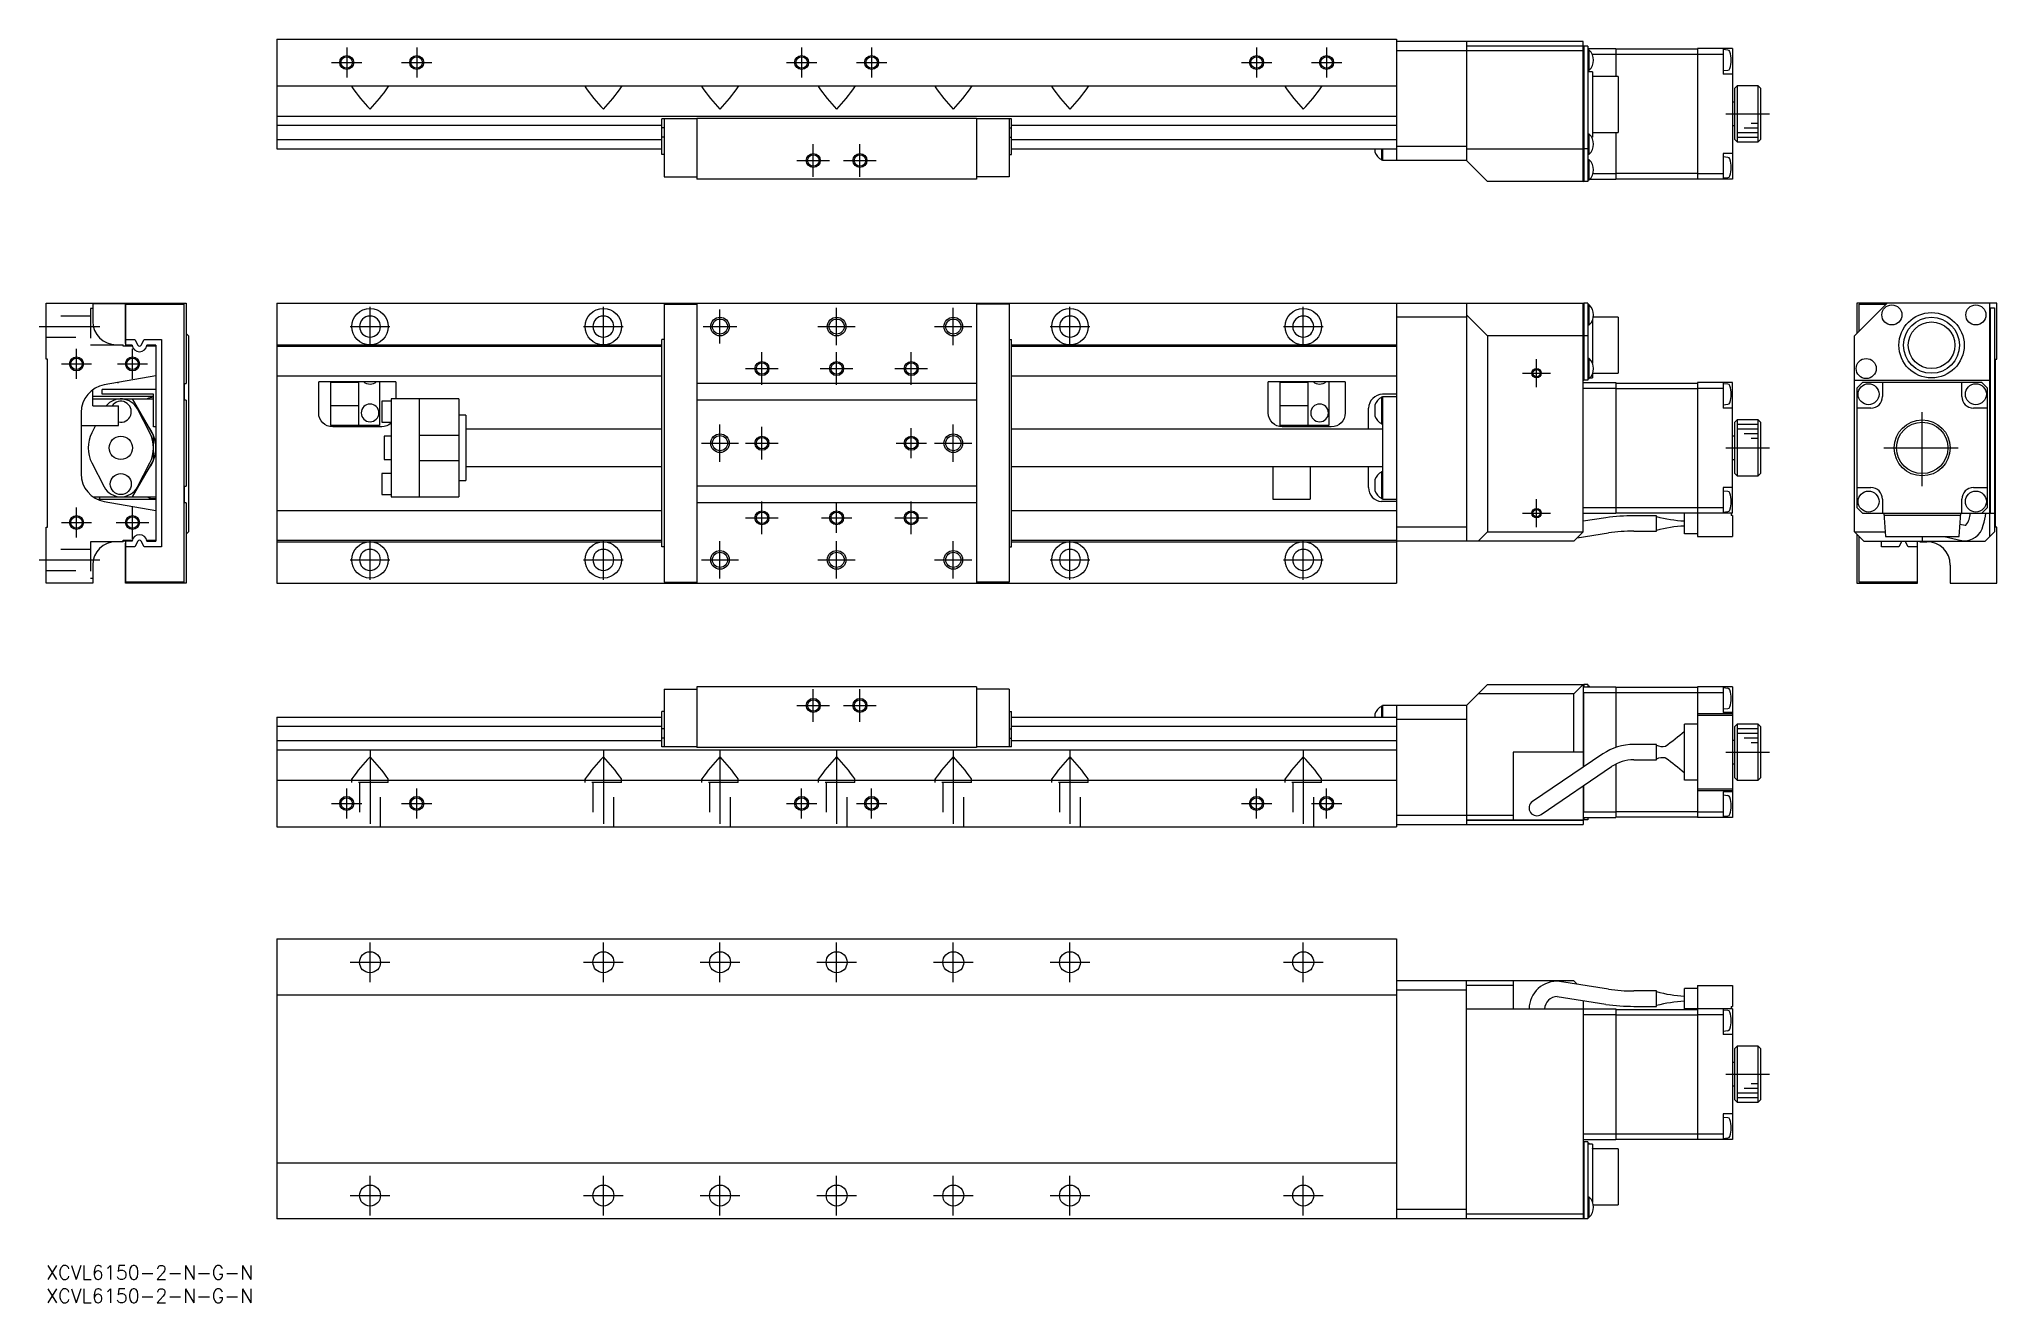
# Model space of a CAD drawing. Extents: x -2 to 418, y -8 to 263.
import ezdxf

# ---------------------------------------------------------------- set-up
doc = ezdxf.new("R2010")
doc.units = 0
doc.header["$LTSCALE"] = 0.5
doc.linetypes.add('CENTER', pattern=[50.8, 31.75, -6.35, 6.35, -6.35])
doc.linetypes.add('DASHED', pattern=[19.05, 12.7, -6.35])
for name, color, linetype in [('MSM_CENTER', 1, 'CENTER'), ('MSM_CONTINUOUS', 7, 'CONTINUOUS'), ('MSM_DASHED', 4, 'DASHED'), ('MSM_NARROW', 5, 'CONTINUOUS'), ('MSM_PART_NUMBER', 7, 'CONTINUOUS')]:
    doc.layers.add(name, color=color, linetype=linetype)
doc.styles.get("Standard").update_dxf_attribs({"font": 'txt.shx', "height": 3, "bigfont": 'bigfont.shx'})

# ---------------------------------------------------------------- blocks, each defined once
blk = doc.blocks.new('*U2')
at = {"layer": 'MSM_PART_NUMBER'}
blk.add_text('XCVL6150-2-N-G-N', height=3, dxfattribs=at).set_placement((0, -3))
blk = doc.blocks.new('*U3')
at = {"layer": 'MSM_PART_NUMBER'}
blk.add_text('XCVL6150-2-N-G-N', height=3, dxfattribs=at).set_placement((0, -8))

msp = doc.modelspace()

# ---------------------------------------------------------------- linework, layer by layer
at = {"layer": 'MSM_CENTER'}
for p, q in [((64.41, 261.07), (64.41, 254.61)), ((79.41, 261.07), (79.41, 254.61)), ((161.91, 261.07), (161.91, 254.61)), ((176.91, 261.07), (176.91, 254.61)), ((259.41, 261.07), (259.41, 254.61)), ((274.41, 261.07), (274.41, 254.61)), ((61.18, 257.84), (67.64, 257.84)), ((76.18, 257.84), (82.64, 257.84)), ((158.68, 257.84), (165.14, 257.84)), ((173.68, 257.84), (180.14, 257.84)), ((256.18, 257.84), (262.64, 257.84)), ((271.18, 257.84), (277.64, 257.84)), ((359.96, 246.84), (369.36, 246.84)), ((164.41, 233.34), (164.41, 240.34)), ((174.41, 233.34), (174.41, 240.34)), ((160.91, 236.84), (167.91, 236.84)), ((170.91, 236.84), (177.91, 236.84)), ((69.41, 196.99), (69.41, 205.49)), ((119.41, 196.99), (119.41, 205.49)), ((144.41, 197.62), (144.41, 204.87)), ((169.41, 197.24), (169.41, 205.24)), ((194.41, 197.24), (194.41, 205.24)), ((219.41, 196.99), (219.41, 205.49)), ((269.41, 196.99), (269.41, 205.49)), ((-1.5, 201.24), (11.5, 201.24)), ((65.16, 201.24), (73.66, 201.24)), ((115.16, 201.24), (123.66, 201.24)), ((140.79, 201.24), (148.04, 201.24)), ((165.41, 201.24), (173.41, 201.24)), ((190.41, 201.24), (198.41, 201.24)), ((215.16, 201.24), (223.66, 201.24)), ((265.16, 201.24), (273.66, 201.24)), ((3.27, 193.24), (9.73, 193.24)), ((6.5, 190.02), (6.5, 196.47)), ((15.27, 193.24), (21.73, 193.24)), ((18.5, 190.02), (18.5, 196.47)), ((153.41, 188.74), (153.41, 195.74)), ((169.41, 188.74), (169.41, 195.74)), ((185.41, 188.74), (185.41, 195.74)), ((319.41, 188.24), (319.41, 194.24)), ((149.91, 192.24), (156.91, 192.24)), ((165.91, 192.24), (172.91, 192.24)), ((181.91, 192.24), (188.91, 192.24)), ((316.41, 191.24), (322.41, 191.24)), ((402.05, 167.04), (402.05, 183.44)), ((140.41, 176.24), (148.41, 176.24)), ((144.41, 172.24), (144.41, 180.24)), ((149.91, 176.24), (156.91, 176.24)), ((153.41, 172.74), (153.41, 179.74)), ((182.18, 176.24), (188.64, 176.24)), ((185.41, 173.02), (185.41, 179.47)), ((190.41, 176.24), (198.41, 176.24)), ((194.41, 172.24), (194.41, 180.24)), ((359.96, 175.24), (369.36, 175.24)), ((393.85, 175.24), (410.25, 175.24)), ((153.41, 156.74), (153.41, 163.74)), ((185.41, 156.74), (185.41, 163.74)), ((319.41, 158.24), (319.41, 164.24)), ((6.5, 156.02), (6.5, 162.47)), ((18.5, 155.74), (18.5, 162.74)), ((149.91, 160.24), (156.91, 160.24)), ((166.18, 160.24), (172.64, 160.24)), ((169.41, 157.02), (169.41, 163.47)), ((181.91, 160.24), (188.91, 160.24)), ((316.41, 161.24), (322.41, 161.24)), ((3.27, 159.24), (9.73, 159.24)), ((15, 159.24), (22, 159.24)), ((69.41, 146.99), (69.41, 155.49)), ((119.41, 146.99), (119.41, 155.49)), ((144.41, 147.24), (144.41, 155.24)), ((169.41, 147.24), (169.41, 155.24)), ((194.41, 147.24), (194.41, 155.24)), ((219.41, 146.99), (219.41, 155.49)), ((269.41, 146.99), (269.41, 155.49)), ((-1.5, 151.24), (11.5, 151.24)), ((65.16, 151.24), (73.66, 151.24)), ((115.16, 151.24), (123.66, 151.24)), ((140.41, 151.24), (148.41, 151.24)), ((165.41, 151.24), (173.41, 151.24)), ((190.41, 151.24), (198.41, 151.24)), ((215.16, 151.24), (223.66, 151.24)), ((265.16, 151.24), (273.66, 151.24)), ((164.41, 116.54), (164.41, 123.54)), ((174.41, 116.54), (174.41, 123.54)), ((160.91, 120.04), (167.91, 120.04)), ((170.91, 120.04), (177.91, 120.04)), ((69.41, 110.54), (69.41, 92.04)), ((119.41, 110.54), (119.41, 92.04)), ((144.41, 110.54), (144.41, 92.04)), ((169.41, 110.54), (169.41, 92.04)), ((194.41, 110.54), (194.41, 92.04)), ((219.41, 110.54), (219.41, 92.04)), ((269.41, 110.54), (269.41, 92.04)), ((359.96, 110.04), (369.36, 110.04)), ((64.41, 95.81), (64.41, 102.27)), ((79.41, 95.81), (79.41, 102.27)), ((161.91, 95.81), (161.91, 102.27)), ((176.91, 95.81), (176.91, 102.27)), ((259.41, 95.81), (259.41, 102.27)), ((274.41, 95.81), (274.41, 102.27)), ((61.18, 99.04), (67.64, 99.04)), ((76.18, 99.04), (82.64, 99.04)), ((158.68, 99.04), (165.14, 99.04)), ((173.68, 99.04), (180.14, 99.04)), ((256.18, 99.04), (262.64, 99.04)), ((271.18, 99.04), (277.64, 99.04)), ((69.41, 60.75), (69.41, 69.25)), ((119.41, 60.75), (119.41, 69.25)), ((144.41, 60.75), (144.41, 69.25)), ((169.41, 60.75), (169.41, 69.25)), ((194.41, 60.75), (194.41, 69.25)), ((219.41, 60.75), (219.41, 69.25)), ((269.41, 60.75), (269.41, 69.25)), ((65.16, 65), (73.66, 65)), ((115.16, 65), (123.66, 65)), ((140.16, 65), (148.66, 65)), ((165.16, 65), (173.66, 65)), ((190.16, 65), (198.66, 65)), ((215.16, 65), (223.66, 65)), ((265.16, 65), (273.66, 65)), ((359.96, 41), (369.36, 41)), ((69.41, 10.75), (69.41, 19.25)), ((119.41, 10.75), (119.41, 19.25)), ((144.41, 10.75), (144.41, 19.25)), ((169.41, 10.75), (169.41, 19.25)), ((194.41, 10.75), (194.41, 19.25)), ((219.41, 10.75), (219.41, 19.25)), ((269.41, 10.75), (269.41, 19.25)), ((65.16, 15), (73.66, 15)), ((115.16, 15), (123.66, 15)), ((140.16, 15), (148.66, 15)), ((165.16, 15), (173.66, 15)), ((190.16, 15), (198.66, 15)), ((215.16, 15), (223.66, 15)), ((265.16, 15), (273.66, 15))]:
    msp.add_line(p, q, dxfattribs=at)
at = {"layer": 'MSM_CONTINUOUS'}
for p, q in [((49.41, 262.84), (289.41, 262.84)), ((49.41, 262.84), (49.41, 239.34)), ((289.41, 262.84), (289.41, 236.84)), ((329.41, 262.34), (289.41, 262.34)), ((329.41, 260.34), (289.41, 260.34)), ((304.41, 262.34), (304.41, 236.84)), ((329.41, 261.34), (304.41, 261.34)), ((329.41, 261.44), (329.31, 261.34)), ((329.41, 261.44), (329.41, 262.34)), ((329.51, 261.34), (329.41, 261.24)), ((329.41, 232.34), (329.41, 261.34)), ((330.41, 261.34), (329.51, 261.34)), ((329.51, 261.34), (329.51, 232.34)), ((330.41, 261.34), (330.41, 232.34)), ((330.41, 260.84), (336.41, 260.84)), ((330.71, 260.49), (330.41, 260.49)), ((330.71, 256.19), (330.71, 260.49)), ((336.41, 260.84), (336.41, 254.84)), ((336.41, 260.74), (353.91, 260.74)), ((361.41, 260.84), (353.91, 260.84)), ((353.91, 260.84), (353.91, 232.84)), ((359.41, 260.84), (359.41, 255.34)), ((360.4, 260.51), (359.41, 260.59)), ((361.41, 260.84), (361.41, 232.84)), ((330.41, 256.19), (330.71, 256.19)), ((331.32, 259.64), (336.41, 259.64)), ((336.41, 259.6), (353.91, 259.6)), ((353.91, 259.64), (359.41, 259.64)), ((359.41, 256.09), (360.4, 256.18)), ((49.41, 252.84), (289.41, 252.84)), ((65.67, 252.84), (65.51, 252.71)), ((65.51, 252.71), (65.54, 252.6)), ((73.16, 252.84), (73.31, 252.71)), ((73.31, 252.71), (73.29, 252.6)), ((115.67, 252.84), (115.51, 252.71)), ((115.51, 252.71), (115.54, 252.6)), ((123.16, 252.84), (123.31, 252.71)), ((123.31, 252.71), (123.29, 252.6)), ((140.67, 252.84), (140.51, 252.71)), ((140.51, 252.71), (140.54, 252.6)), ((148.16, 252.84), (148.31, 252.71)), ((148.31, 252.71), (148.29, 252.6)), ((165.67, 252.84), (165.51, 252.71)), ((165.51, 252.71), (165.54, 252.6)), ((173.16, 252.84), (173.31, 252.71)), ((173.31, 252.71), (173.29, 252.6)), ((190.67, 252.84), (190.51, 252.71)), ((190.51, 252.71), (190.54, 252.6)), ((198.16, 252.84), (198.31, 252.71)), ((198.31, 252.71), (198.29, 252.6)), ((215.67, 252.84), (215.51, 252.71)), ((215.51, 252.71), (215.54, 252.6)), ((223.16, 252.84), (223.31, 252.71)), ((223.31, 252.71), (223.29, 252.6)), ((265.67, 252.84), (265.51, 252.71)), ((265.51, 252.71), (265.54, 252.6)), ((273.16, 252.84), (273.31, 252.71)), ((273.31, 252.71), (273.29, 252.6)), ((331.41, 255.84), (330.41, 255.84)), ((331.41, 255.84), (331.41, 241.84)), ((336.91, 254.84), (331.41, 254.84)), ((336.91, 254.84), (336.91, 242.84)), ((361.41, 255.34), (359.41, 255.34)), ((362.41, 252.84), (361.91, 252.34)), ((361.91, 241.34), (361.91, 252.34)), ((366.91, 252.84), (362.41, 252.84)), ((362.41, 252.84), (362.41, 240.84)), ((367.41, 252.34), (366.91, 252.84)), ((366.91, 240.84), (366.91, 252.84)), ((367.41, 252.34), (367.41, 241.34)), ((361.91, 249.34), (361.41, 249.34)), ((49.41, 246.34), (289.41, 246.34)), ((49.41, 244.38), (131.91, 244.38)), ((139.41, 245.74), (131.91, 245.74)), ((131.91, 238.14), (131.91, 245.74)), ((132.41, 243.87), (131.91, 243.87)), ((132.41, 245.74), (132.41, 233.34)), ((199.41, 245.84), (139.41, 245.84)), ((139.41, 245.84), (139.41, 232.84)), ((199.41, 245.84), (199.41, 232.84)), ((206.91, 245.74), (199.41, 245.74)), ((206.41, 245.74), (206.41, 233.34)), ((206.41, 243.87), (206.91, 243.87)), ((206.91, 238.14), (206.91, 245.74)), ((206.91, 244.38), (289.41, 244.38)), ((361.41, 244.34), (361.91, 244.34)), ((49.41, 241.31), (131.91, 241.31)), ((49.41, 239.34), (131.91, 239.34)), ((132.41, 241.82), (131.91, 241.82)), ((206.41, 241.82), (206.91, 241.82)), ((206.91, 241.31), (289.41, 241.31)), ((206.91, 239.34), (289.41, 239.34)), ((284.76, 239.34), (284.76, 238.63)), ((286.21, 239.34), (286.21, 236.98)), ((286.41, 239.34), (286.41, 236.84)), ((304.41, 239.84), (289.41, 239.84)), ((304.41, 239.34), (329.41, 239.34)), ((329.41, 239.39), (329.51, 239.34)), ((330.41, 239.34), (329.51, 239.34)), ((330.71, 242.49), (330.41, 242.49)), ((330.71, 238.19), (330.71, 242.49)), ((331.21, 241.84), (331.41, 241.84)), ((331.41, 242.84), (336.91, 242.84)), ((336.41, 242.84), (336.41, 232.84)), ((361.91, 241.34), (362.41, 240.84)), ((362.41, 240.84), (366.91, 240.84)), ((366.91, 240.84), (367.41, 241.34)), ((132.41, 238.14), (131.91, 238.14)), ((206.41, 238.14), (206.91, 238.14)), ((286.21, 236.98), (286.41, 236.98)), ((304.41, 236.84), (286.41, 236.84)), ((304.41, 236.84), (308.91, 232.34)), ((330.41, 238.19), (330.71, 238.19)), ((330.71, 236.99), (330.41, 236.99)), ((330.71, 232.69), (330.71, 236.99)), ((361.41, 238.34), (359.41, 238.34)), ((359.41, 238.34), (359.41, 232.84)), ((360.4, 237.51), (359.41, 237.59)), ((132.41, 233.34), (139.41, 233.34)), ((199.41, 232.84), (139.41, 232.84)), ((206.41, 233.34), (199.41, 233.34)), ((329.41, 232.34), (308.91, 232.34)), ((329.41, 232.44), (329.51, 232.34)), ((330.41, 232.34), (329.51, 232.34)), ((330.41, 232.69), (330.71, 232.69)), ((330.85, 232.84), (336.41, 232.84)), ((331.51, 234.04), (336.41, 234.04)), ((336.41, 234.09), (353.91, 234.09)), ((336.41, 232.94), (353.91, 232.94)), ((353.91, 234.04), (359.41, 234.04)), ((361.41, 232.84), (353.91, 232.84)), ((359.41, 233.09), (360.4, 233.18)), ((0, 194.24), (0, 206.24)), ((0, 206.24), (30, 206.24)), ((10, 206.24), (10, 202.34)), ((17, 206.14), (10, 206.14)), ((17, 197.64), (17, 206.24)), ((17.1, 206.04), (29.5, 206.04)), ((17.1, 197.24), (17.1, 206.04)), ((29.5, 206.04), (29.5, 146.44)), ((30, 206.24), (30, 189.04)), ((49.41, 206.24), (329.41, 206.24)), ((49.41, 206.24), (49.41, 146.24)), ((132.41, 206.04), (139.41, 206.04)), ((132.41, 206.04), (132.41, 146.44)), ((139.41, 206.24), (139.41, 146.24)), ((199.41, 206.24), (199.41, 146.24)), ((206.41, 206.04), (199.41, 206.04)), ((206.41, 206.04), (206.41, 146.44)), ((289.41, 206.24), (289.41, 146.24)), ((304.41, 206.24), (304.41, 155.24)), ((329.41, 206.14), (329.51, 206.24)), ((329.41, 157.24), (329.41, 206.24)), ((330.41, 206.24), (329.51, 206.24)), ((329.51, 206.24), (329.51, 189.74)), ((330.41, 206.24), (330.41, 189.74)), ((330.71, 205.89), (330.41, 205.89)), ((330.71, 201.59), (330.71, 205.89)), ((394.55, 206.24), (387.55, 199.24)), ((388.05, 206.24), (388.05, 199.74)), ((418.05, 206.24), (388.05, 206.24)), ((388.55, 206.04), (394.35, 206.04)), ((388.55, 200.24), (388.55, 206.04)), ((416.55, 156.24), (416.55, 206.24)), ((418.05, 194.24), (418.05, 206.24)), ((304.41, 203.24), (289.41, 203.24)), ((304.41, 203.74), (308.91, 199.24)), ((330.41, 201.59), (330.71, 201.59)), ((331.41, 202.67), (331.41, 193.32)), ((336.91, 203.24), (331.57, 203.24)), ((336.91, 203.24), (336.91, 191.24)), ((416.55, 205.24), (417.55, 205.24)), ((416.65, 205.24), (416.65, 161.24)), ((417.55, 205.24), (417.55, 157.24)), ((15, 197.34), (16.5, 197.34)), ((16.5, 197.04), (16.5, 197.34)), ((17.1, 197.64), (17, 197.64)), ((17.1, 198.44), (18.98, 198.44)), ((18.43, 197.24), (17.1, 197.24)), ((18.98, 198.44), (19.66, 197.25)), ((20.34, 197.25), (21.02, 198.44)), ((21.02, 198.44), (24.7, 198.44)), ((23.5, 197.24), (21.57, 197.24)), ((23.5, 197.24), (23.5, 155.24)), ((24.7, 198.44), (24.7, 154.04)), ((30, 199.74), (30.5, 199.24)), ((30.5, 199.24), (30.5, 157.24)), ((49.41, 197.34), (131.91, 197.34)), ((132.41, 198.44), (131.91, 198.44)), ((131.91, 154.04), (131.91, 198.44)), ((206.41, 198.44), (206.91, 198.44)), ((206.91, 154.04), (206.91, 198.44)), ((206.91, 197.34), (289.41, 197.34)), ((308.91, 199.24), (308.91, 157.24)), ((329.41, 199.24), (308.91, 199.24)), ((329.41, 199.2), (329.51, 199.24)), ((330.41, 199.24), (329.51, 199.24)), ((387.55, 157.24), (387.55, 199.24)), ((0.3, 194.24), (0, 194.24)), ((0.3, 158.24), (0.3, 194.24)), ((18.46, 197.04), (16.5, 197.04)), ((23.5, 197.04), (21.54, 197.04)), ((49.41, 197.04), (131.91, 197.04)), ((206.91, 197.04), (289.41, 197.04)), ((330.71, 194.39), (330.41, 194.39)), ((330.71, 190.09), (330.71, 194.39)), ((417.75, 194.24), (418.05, 194.24)), ((417.75, 158.24), (417.75, 194.24)), ((23.5, 190.69), (12.46, 188.74)), ((15.29, 189.24), (15.5, 189.24)), ((15.5, 189.28), (15.5, 189.24)), ((29.65, 189.04), (30, 189.04)), ((29.65, 185.44), (29.65, 189.04)), ((49.41, 190.69), (131.91, 190.69)), ((74.91, 189.37), (58.41, 189.37)), ((58.41, 182.74), (58.41, 189.37)), ((60.91, 189.37), (60.91, 180.04)), ((66.91, 189.24), (60.91, 189.24)), ((66.91, 189.37), (66.91, 180.04)), ((71.41, 189.37), (71.41, 180.04)), ((74.91, 189.37), (74.91, 185.74)), ((199.41, 189.04), (139.41, 189.04)), ((206.91, 190.69), (289.41, 190.69)), ((278.41, 189.37), (261.91, 189.37)), ((261.91, 182.74), (261.91, 189.37)), ((264.41, 189.37), (264.41, 180.04)), ((270.41, 189.24), (264.41, 189.24)), ((270.41, 189.37), (270.41, 180.04)), ((274.91, 189.37), (274.91, 180.04)), ((278.41, 189.37), (278.41, 182.74)), ((329.41, 189.84), (329.51, 189.74)), ((329.41, 189.24), (336.41, 189.24)), ((330.41, 189.74), (329.51, 189.74)), ((330.41, 190.09), (330.71, 190.09)), ((330.85, 190.24), (331.41, 190.24)), ((331.41, 191.17), (331.41, 190.24)), ((331.44, 191.24), (336.91, 191.24)), ((336.41, 189.24), (336.41, 161.24)), ((336.41, 189.14), (353.91, 189.14)), ((353.91, 189.24), (353.91, 156.24)), ((361.41, 189.24), (353.91, 189.24)), ((359.41, 189.24), (359.41, 183.74)), ((360.4, 188.91), (359.41, 188.99)), ((361.41, 161.24), (361.41, 189.24)), ((387.55, 189.74), (416.55, 189.74)), ((389.25, 189.24), (388.05, 188.04)), ((414.85, 189.24), (389.25, 189.24)), ((393.55, 189.24), (393.55, 186.24)), ((410.55, 186.24), (410.55, 189.24)), ((416.05, 188.04), (414.85, 189.24)), ((10, 184.24), (10, 187.71)), ((23, 186.24), (10, 186.24)), ((10, 185.74), (23, 185.74)), ((23.5, 187.74), (12, 187.74)), ((12, 186.74), (12, 187.74)), ((23, 186.74), (12, 186.74)), ((23, 177.95), (18.5, 185.74)), ((23, 179.74), (23, 186.74)), ((30, 185.44), (29.65, 185.44)), ((30, 185.44), (30, 167.04)), ((71.91, 185.24), (71.91, 180.74)), ((73.91, 185.24), (71.91, 185.24)), ((73.91, 185.74), (73.91, 164.74)), ((88.41, 185.74), (73.91, 185.74)), ((79.91, 185.74), (79.91, 164.74)), ((88.41, 185.74), (88.41, 164.74)), ((199.41, 185.44), (139.41, 185.44)), ((286.21, 186.1), (286.21, 180.38)), ((286.41, 186.1), (286.21, 186.1)), ((289.41, 186.73), (286.41, 186.73)), ((286.41, 186.24), (289.41, 186.24)), ((286.41, 186.24), (286.41, 164.24)), ((329.41, 188.04), (336.41, 188.04)), ((336.41, 188), (353.91, 188)), ((353.91, 188.04), (359.41, 188.04)), ((388.05, 188.04), (388.05, 162.44)), ((416.05, 162.44), (416.05, 188.04)), ((7.5, 182.84), (7.5, 169.65)), ((10, 184.24), (15.5, 184.24)), ((15.5, 180.04), (15.5, 184.24)), ((22.21, 178.48), (19.55, 183.59)), ((66.91, 184.24), (60.91, 184.24)), ((71.91, 180.74), (73.91, 180.74)), ((89.91, 182.24), (88.41, 182.24)), ((89.91, 182.24), (89.91, 168.24)), ((270.41, 184.24), (264.41, 184.24)), ((283.41, 179.24), (283.41, 183.73)), ((284.76, 184.45), (284.76, 182.03)), ((359.41, 184.49), (360.4, 184.58)), ((361.41, 183.74), (359.41, 183.74)), ((362.41, 181.24), (361.91, 180.74)), ((361.91, 169.74), (361.91, 180.74)), ((362.41, 181.24), (362.41, 169.24)), ((366.91, 181.24), (362.41, 181.24)), ((366.91, 169.24), (366.91, 181.24)), ((367.41, 180.74), (366.91, 181.24)), ((367.41, 180.74), (367.41, 169.74)), ((391.05, 183.74), (388.05, 183.74)), ((416.05, 183.74), (413.05, 183.74)), ((7.5, 180.04), (15.5, 180.04)), ((10.61, 180.04), (9.79, 178.48)), ((23.5, 179.74), (23, 179.74)), ((23, 172.54), (23, 177.95)), ((71.41, 180.04), (60.91, 180.04)), ((71.91, 179.74), (61.41, 179.74)), ((72.41, 177.74), (72.41, 172.74)), ((73.91, 177.74), (72.41, 177.74)), ((79.91, 177.95), (88.41, 177.95)), ((131.91, 179.24), (89.91, 179.24)), ((286.41, 179.24), (206.91, 179.24)), ((274.91, 180.04), (264.41, 180.04)), ((275.41, 179.74), (264.91, 179.74)), ((286.21, 180.38), (286.41, 180.38)), ((361.91, 177.74), (361.41, 177.74)), ((18.5, 164.74), (23, 172.54)), ((72.41, 172.74), (73.91, 172.74)), ((79.91, 172.54), (88.41, 172.54)), ((361.41, 172.74), (361.91, 172.74)), ((9.79, 172.01), (12.45, 166.9)), ((19.55, 166.9), (22.21, 172.01)), ((71.91, 169.74), (71.91, 165.24)), ((73.91, 169.74), (71.91, 169.74)), ((88.41, 168.24), (89.91, 168.24)), ((89.91, 171.24), (131.91, 171.24)), ((206.91, 171.24), (286.41, 171.24)), ((262.91, 171.24), (262.91, 164.24)), ((270.91, 171.24), (270.91, 164.24)), ((283.41, 166.73), (283.41, 171.24)), ((284.76, 168.45), (284.76, 166.03)), ((286.21, 170.1), (286.21, 164.38)), ((286.41, 170.1), (286.21, 170.1)), ((361.91, 169.74), (362.41, 169.24)), ((362.41, 169.24), (366.91, 169.24)), ((366.91, 169.24), (367.41, 169.74)), ((10.05, 164.74), (23.5, 164.74)), ((10.9, 164.24), (23.5, 164.24)), ((11.5, 164.24), (11.5, 164.74)), ((12.46, 163.74), (23.5, 161.8)), ((29.65, 167.04), (30, 167.04)), ((29.65, 163.44), (29.65, 167.04)), ((71.91, 165.24), (73.91, 165.24)), ((73.91, 164.74), (88.41, 164.74)), ((199.41, 167.04), (139.41, 167.04)), ((262.91, 164.24), (270.91, 164.24)), ((286.21, 164.38), (286.41, 164.38)), ((286.41, 164.24), (289.41, 164.24)), ((289.41, 163.73), (286.41, 163.73)), ((361.41, 166.74), (359.41, 166.74)), ((359.41, 166.74), (359.41, 161.24)), ((360.4, 165.91), (359.41, 165.99)), ((388.05, 166.74), (391.05, 166.74)), ((393.55, 164.24), (393.55, 161.24)), ((410.55, 161.24), (410.55, 164.24)), ((413.05, 166.74), (416.05, 166.74)), ((30, 163.44), (29.65, 163.44)), ((30, 163.44), (30, 146.24)), ((49.41, 161.8), (131.91, 161.8)), ((199.41, 163.44), (139.41, 163.44)), ((206.91, 161.8), (289.41, 161.8)), ((329.41, 162.44), (336.41, 162.44)), ((329.41, 161.34), (329.51, 161.24)), ((334.28, 160.27), (329.41, 159.5)), ((329.51, 161.24), (336.41, 161.24)), ((336.41, 162.49), (353.91, 162.49)), ((336.41, 161.34), (353.91, 161.34)), ((345.11, 160.69), (340.25, 160.69)), ((345.11, 157.39), (345.11, 160.69)), ((351.11, 156.84), (351.11, 161.24)), ((361.41, 161.24), (351.11, 161.24)), ((353.91, 162.44), (359.41, 162.44)), ((359.41, 161.49), (360.4, 161.58)), ((361.11, 161.24), (361.11, 160.74)), ((361.41, 160.74), (361.11, 160.74)), ((361.41, 160.74), (361.41, 156.24)), ((388.05, 162.44), (389.25, 161.24)), ((389.25, 161.24), (416.55, 161.24)), ((393.8, 161.24), (394.15, 156.24)), ((410.26, 160.74), (393.83, 160.74)), ((409.95, 156.24), (410.3, 161.24)), ((414.85, 161.24), (416.05, 162.44)), ((416.65, 161.24), (416.55, 161.34)), ((416.65, 161.24), (417.55, 161.24)), ((0, 158.24), (0.3, 158.24)), ((0, 146.24), (0, 158.24)), ((16.5, 155.44), (18.46, 155.44)), ((16.5, 155.14), (16.5, 155.44)), ((16.5, 155.34), (18.44, 155.34)), ((18.43, 155.24), (16.5, 155.24)), ((17.1, 146.44), (17.1, 155.24)), ((19.66, 155.24), (18.98, 154.04)), ((21.02, 154.04), (20.34, 155.24)), ((21.54, 155.44), (23.5, 155.44)), ((21.56, 155.34), (23.5, 155.34)), ((21.57, 155.24), (23.5, 155.24)), ((23, 155.24), (23.2, 155.44)), ((30.5, 157.24), (30, 156.74)), ((49.41, 155.44), (131.91, 155.44)), ((206.91, 155.44), (289.41, 155.44)), ((304.41, 158.24), (289.41, 158.24)), ((327.41, 155.24), (289.41, 155.24)), ((308.91, 157.24), (306.91, 155.24)), ((308.91, 157.24), (329.41, 157.24)), ((327.41, 155.24), (329.41, 157.24)), ((328.12, 155.95), (334.8, 157.01)), ((340.25, 157.39), (345.11, 157.39)), ((353.91, 156.84), (351.11, 156.84)), ((353.91, 156.24), (361.41, 156.24)), ((389.55, 155.24), (387.55, 157.24)), ((387.55, 157.24), (394.08, 157.24)), ((388.05, 156.74), (388.05, 146.24)), ((388.55, 146.44), (388.55, 156.24)), ((389.55, 155.24), (415.55, 155.24)), ((393.35, 154.04), (393.35, 155.24)), ((394.15, 156.24), (409.95, 156.24)), ((397.71, 155.24), (397.02, 154.04)), ((399.07, 154.04), (398.38, 155.24)), ((400.95, 155.24), (400.95, 146.44)), ((401.55, 155.14), (401.55, 155.24)), ((402.05, 156.24), (402.05, 155.24)), ((406.79, 156.24), (410.5, 155.38)), ((411.25, 158.59), (410.13, 158.85)), ((410.5, 155.38), (410.52, 155.37)), ((411.31, 158.63), (411.24, 158.59)), ((411.41, 158.71), (411.31, 158.63)), ((415.55, 155.24), (417.55, 157.24)), ((418.05, 158.24), (417.75, 158.24)), ((418.05, 146.24), (418.05, 158.24)), ((16.5, 155.14), (15, 155.14)), ((17, 146.24), (17, 154.84)), ((17, 154.84), (17.1, 154.84)), ((18.98, 154.04), (17.1, 154.04)), ((24.7, 154.04), (21.02, 154.04)), ((49.41, 155.14), (131.91, 155.14)), ((132.41, 154.04), (131.91, 154.04)), ((206.41, 154.04), (206.91, 154.04)), ((206.91, 155.14), (289.41, 155.14)), ((397.02, 154.04), (393.35, 154.04)), ((400.95, 154.04), (399.07, 154.04)), ((401.05, 154.84), (400.95, 154.84)), ((401.05, 146.24), (401.05, 154.84)), ((401.55, 155.14), (403.05, 155.14)), ((10, 150.14), (10, 146.24)), ((408.05, 150.14), (408.05, 146.24)), ((10, 146.24), (0, 146.24)), ((30, 146.24), (17, 146.24)), ((29.5, 146.44), (17.1, 146.44)), ((49.41, 146.24), (289.41, 146.24)), ((132.41, 146.44), (139.41, 146.44)), ((206.41, 146.44), (199.41, 146.44)), ((388.05, 146.24), (401.05, 146.24)), ((400.95, 146.44), (388.55, 146.44)), ((408.05, 146.24), (418.05, 146.24)), ((132.41, 123.54), (139.41, 123.54)), ((132.41, 123.54), (132.41, 111.14)), ((199.41, 124.04), (139.41, 124.04)), ((139.41, 124.04), (139.41, 111.04)), ((199.41, 124.04), (199.41, 111.04)), ((206.41, 123.54), (199.41, 123.54)), ((206.41, 123.54), (206.41, 111.14)), ((308.91, 124.54), (304.41, 120.04)), ((327.41, 122.54), (306.91, 122.54)), ((308.91, 124.54), (329.41, 124.54)), ((327.41, 122.54), (329.41, 124.54)), ((327.41, 110.04), (327.41, 122.54)), ((329.41, 124.44), (329.51, 124.54)), ((329.41, 124.54), (329.41, 106.81)), ((329.41, 124.04), (336.41, 124.04)), ((329.41, 122.94), (329.51, 122.84)), ((329.51, 124.54), (329.51, 124.04)), ((330.41, 124.54), (329.51, 124.54)), ((329.51, 122.84), (336.41, 122.84)), ((329.51, 106.88), (329.51, 122.84)), ((330.41, 124.54), (330.41, 124.04)), ((330.71, 124.19), (330.41, 124.19)), ((330.71, 124.04), (330.71, 124.19)), ((336.41, 124.04), (336.41, 111.05)), ((336.41, 123.94), (353.91, 123.94)), ((336.41, 122.8), (353.91, 122.8)), ((361.41, 124.04), (353.91, 124.04)), ((353.91, 124.04), (353.91, 96.04)), ((353.91, 122.84), (359.41, 122.84)), ((359.41, 124.04), (359.41, 118.54)), ((360.4, 123.7), (359.41, 123.79)), ((361.41, 124.04), (361.41, 96.04)), ((49.41, 117.54), (49.41, 94.04)), ((49.41, 117.54), (131.91, 117.54)), ((131.91, 111.14), (131.91, 118.74)), ((132.41, 118.74), (131.91, 118.74)), ((206.41, 118.74), (206.91, 118.74)), ((206.91, 111.14), (206.91, 118.74)), ((206.91, 117.54), (289.41, 117.54)), ((284.76, 118.25), (284.76, 117.54)), ((286.21, 119.9), (286.21, 117.54)), ((286.41, 119.9), (286.21, 119.9)), ((304.41, 120.04), (286.41, 120.04)), ((286.41, 120.04), (286.41, 117.54)), ((289.41, 120.04), (289.41, 94.04)), ((304.41, 120.04), (304.41, 94.54)), ((353.91, 118.29), (361.11, 118.29)), ((353.91, 117.94), (361.41, 117.94)), ((359.41, 119.29), (360.4, 119.38)), ((361.41, 118.54), (359.41, 118.54)), ((361.11, 118.29), (361.11, 118.25)), ((361.41, 118.25), (361.11, 118.25)), ((49.41, 115.58), (131.91, 115.58)), ((132.41, 115.06), (131.91, 115.06)), ((206.41, 115.06), (206.91, 115.06)), ((206.91, 115.58), (289.41, 115.58)), ((304.41, 117.04), (289.41, 117.04)), ((351.11, 104.04), (351.11, 116.04)), ((353.91, 116.04), (351.11, 116.04)), ((362.41, 116.04), (361.91, 115.54)), ((361.91, 104.54), (361.91, 115.54)), ((362.41, 116.04), (362.41, 104.04)), ((366.91, 116.04), (362.41, 116.04)), ((366.91, 104.04), (366.91, 116.04)), ((367.41, 115.54), (366.91, 116.04)), ((367.41, 115.54), (367.41, 104.54)), ((49.41, 112.5), (131.91, 112.5)), ((49.41, 110.54), (289.41, 110.54)), ((132.41, 113.01), (131.91, 113.01)), ((139.41, 111.14), (131.91, 111.14)), ((199.41, 111.04), (139.41, 111.04)), ((206.91, 111.14), (199.41, 111.14)), ((206.41, 113.01), (206.91, 113.01)), ((206.91, 112.5), (289.41, 112.5)), ((314.41, 110.04), (314.41, 95.54)), ((329.41, 110.04), (314.41, 110.04)), ((333.61, 109.66), (318.53, 99.43)), ((345.11, 111.69), (340.25, 111.69)), ((345.11, 108.39), (345.11, 111.69)), ((361.91, 112.54), (361.41, 112.54)), ((320.38, 96.7), (335.46, 106.93)), ((336.41, 107.48), (336.41, 96.04)), ((340.25, 108.39), (345.11, 108.39)), ((346.97, 108.78), (347.06, 108.74)), ((361.41, 107.54), (361.91, 107.54)), ((49.41, 104.04), (289.41, 104.04)), ((65.51, 104.17), (65.54, 104.28)), ((65.67, 104.04), (65.51, 104.17)), ((73.16, 104.04), (73.31, 104.17)), ((73.31, 104.17), (73.29, 104.28)), ((115.51, 104.17), (115.54, 104.28)), ((115.67, 104.04), (115.51, 104.17)), ((123.16, 104.04), (123.31, 104.17)), ((123.31, 104.17), (123.29, 104.28)), ((140.51, 104.17), (140.54, 104.28)), ((140.67, 104.04), (140.51, 104.17)), ((148.16, 104.04), (148.31, 104.17)), ((148.31, 104.17), (148.29, 104.28)), ((165.51, 104.17), (165.54, 104.28)), ((165.67, 104.04), (165.51, 104.17)), ((173.16, 104.04), (173.31, 104.17)), ((173.31, 104.17), (173.29, 104.28)), ((190.51, 104.17), (190.54, 104.28)), ((190.67, 104.04), (190.51, 104.17)), ((198.16, 104.04), (198.31, 104.17)), ((198.31, 104.17), (198.29, 104.28)), ((215.51, 104.17), (215.54, 104.28)), ((215.67, 104.04), (215.51, 104.17)), ((223.16, 104.04), (223.31, 104.17)), ((223.31, 104.17), (223.29, 104.28)), ((265.51, 104.17), (265.54, 104.28)), ((265.67, 104.04), (265.51, 104.17)), ((273.16, 104.04), (273.31, 104.17)), ((273.31, 104.17), (273.29, 104.28)), ((329.41, 102.83), (329.41, 95.54)), ((329.51, 97.24), (329.51, 102.89)), ((353.91, 104.04), (351.11, 104.04)), ((353.91, 102.14), (361.41, 102.14)), ((353.91, 101.79), (361.11, 101.79)), ((361.41, 101.54), (359.41, 101.54)), ((359.41, 101.54), (359.41, 96.04)), ((360.4, 100.7), (359.41, 100.79)), ((361.11, 101.82), (361.41, 101.82)), ((361.11, 101.82), (361.11, 101.79)), ((361.91, 104.54), (362.41, 104.04)), ((362.41, 104.04), (366.91, 104.04)), ((366.91, 104.04), (367.41, 104.54)), ((289.41, 96.54), (314.41, 96.54)), ((329.51, 97.24), (329.41, 97.14)), ((329.51, 97.24), (336.41, 97.24)), ((336.41, 97.28), (353.91, 97.28)), ((353.91, 97.24), (359.41, 97.24)), ((49.41, 94.04), (289.41, 94.04)), ((289.41, 94.54), (329.41, 94.54)), ((304.41, 95.54), (329.41, 95.54)), ((304.41, 95.44), (329.41, 95.44)), ((329.41, 95.44), (329.31, 95.54)), ((329.41, 96.04), (336.41, 96.04)), ((329.51, 95.54), (329.41, 95.64)), ((329.41, 95.44), (329.41, 94.54)), ((329.51, 96.04), (329.51, 95.54)), ((330.41, 95.54), (329.51, 95.54)), ((330.41, 96.04), (330.41, 95.54)), ((336.41, 96.14), (353.91, 96.14)), ((361.41, 96.04), (353.91, 96.04)), ((359.41, 96.29), (360.4, 96.38)), ((49.41, 70), (289.41, 70)), ((49.41, 70), (49.41, 10)), ((289.41, 70), (289.41, 10)), ((327.41, 61), (289.41, 61)), ((304.41, 59), (289.41, 59)), ((304.41, 10), (304.41, 61)), ((314.41, 60), (304.41, 60)), ((314.41, 61), (314.41, 55)), ((334.8, 59.24), (324.35, 60.89)), ((328.12, 60.29), (327.41, 61)), ((345.11, 58.85), (340.25, 58.85)), ((345.11, 55.55), (345.11, 58.85)), ((351.11, 55), (351.11, 59.4)), ((353.91, 59.4), (351.11, 59.4)), ((353.91, 60), (361.41, 60)), ((353.91, 60), (353.91, 27)), ((361.41, 60), (361.41, 55.5)), ((49.41, 58), (289.41, 58)), ((304.41, 55), (329.41, 55)), ((323.83, 57.63), (334.28, 55.98)), ((329.41, 56.75), (329.41, 10)), ((329.51, 55), (329.41, 54.9)), ((329.51, 55), (336.41, 55)), ((336.41, 55), (336.41, 27)), ((336.41, 54.9), (353.91, 54.9)), ((340.25, 55.55), (345.11, 55.55)), ((361.41, 55), (351.11, 55)), ((359.41, 55), (359.41, 49.5)), ((360.4, 54.66), (359.41, 54.75)), ((361.11, 55.5), (361.41, 55.5)), ((361.11, 55.5), (361.11, 55)), ((361.41, 55), (361.41, 27)), ((329.41, 53.8), (336.41, 53.8)), ((336.41, 53.76), (353.91, 53.76)), ((353.91, 53.8), (359.41, 53.8)), ((359.41, 50.25), (360.4, 50.34)), ((361.41, 49.5), (359.41, 49.5)), ((362.41, 47), (361.91, 46.5)), ((361.91, 35.5), (361.91, 46.5)), ((362.41, 47), (362.41, 35)), ((366.91, 47), (362.41, 47)), ((366.91, 35), (366.91, 47)), ((367.41, 46.5), (366.91, 47)), ((367.41, 46.5), (367.41, 35.5)), ((361.91, 43.5), (361.41, 43.5)), ((361.41, 38.5), (361.91, 38.5)), ((361.91, 35.5), (362.41, 35)), ((362.41, 35), (366.91, 35)), ((366.91, 35), (367.41, 35.5)), ((361.41, 32.5), (359.41, 32.5)), ((359.41, 32.5), (359.41, 27)), ((360.4, 31.66), (359.41, 31.75)), ((329.41, 28.2), (336.41, 28.2)), ((329.41, 27), (336.41, 27)), ((329.51, 26.5), (329.41, 26.4)), ((329.51, 26.5), (329.51, 10)), ((330.41, 26.5), (329.51, 26.5)), ((330.41, 26.5), (330.41, 10)), ((330.71, 26.15), (330.41, 26.15)), ((331.41, 26), (330.41, 26)), ((330.71, 26), (330.71, 26.15)), ((331.41, 26), (331.41, 13.58)), ((336.41, 28.24), (353.91, 28.24)), ((336.41, 27.1), (353.91, 27.1)), ((353.91, 28.2), (359.41, 28.2)), ((361.41, 27), (353.91, 27)), ((359.41, 27.25), (360.4, 27.34)), ((49.41, 22), (289.41, 22)), ((336.91, 25), (331.41, 25)), ((336.91, 25), (336.91, 13)), ((330.71, 14.65), (330.41, 14.65)), ((330.71, 10.35), (330.71, 14.65)), ((331.57, 13), (336.91, 13)), ((329.41, 10), (49.41, 10)), ((304.41, 12), (289.41, 12)), ((329.41, 11), (304.41, 11)), ((329.51, 10), (329.41, 10.1)), ((330.41, 10), (329.51, 10)), ((330.41, 10.35), (330.71, 10.35))]:
    msp.add_line(p, q, dxfattribs=at)
for centre, radius in [((64.41, 257.84), 1.23), ((79.41, 257.84), 1.23), ((161.91, 257.84), 1.23), ((176.91, 257.84), 1.23), ((259.41, 257.84), 1.23), ((274.41, 257.84), 1.23), ((164.41, 236.84), 1.23), ((174.41, 236.84), 1.23), ((395.55, 203.74), 2.15), ((413.55, 203.74), 2.15), ((69.41, 201.24), 3.9), ((119.41, 201.24), 3.9), ((144.41, 201.24), 1.62), ((169.41, 201.24), 1.62), ((194.41, 201.24), 1.62), ((219.41, 201.24), 3.9), ((269.41, 201.24), 3.9), ((404.05, 197.24), 7), ((404.05, 197.24), 6), ((404.05, 197.24), 5), ((6.5, 193.24), 1.23), ((18.5, 193.24), 1.23), ((153.41, 192.24), 1.23), ((169.41, 192.24), 1.23), ((185.41, 192.24), 1.23), ((390.05, 192.24), 2.15), ((319.41, 191.24), 0.783), ((390.55, 186.74), 2.25), ((413.55, 186.74), 2.25), ((402.05, 175.24), 6), ((402.05, 175.24), 5.5), ((16, 175.24), 2.5), ((144.41, 176.24), 1.62), ((153.41, 176.24), 1.23), ((185.41, 176.24), 1.23), ((194.41, 176.24), 1.62), ((16, 167.49), 2.25), ((390.55, 163.74), 2.25), ((413.55, 163.74), 2.25), ((6.5, 159.24), 1.23), ((18.5, 159.24), 1.23), ((153.41, 160.24), 1.23), ((169.41, 160.24), 1.23), ((185.41, 160.24), 1.23), ((319.41, 161.24), 0.783), ((69.41, 151.24), 3.9), ((119.41, 151.24), 3.9), ((144.41, 151.24), 1.62), ((169.41, 151.24), 1.62), ((194.41, 151.24), 1.62), ((219.41, 151.24), 3.9), ((269.41, 151.24), 3.9), ((164.41, 120.04), 1.23), ((174.41, 120.04), 1.23), ((64.41, 99.04), 1.23), ((79.41, 99.04), 1.23), ((161.91, 99.04), 1.23), ((176.91, 99.04), 1.23), ((259.41, 99.04), 1.23), ((274.41, 99.04), 1.23), ((69.41, 65), 2.25), ((119.41, 65), 2.25), ((144.41, 65), 2.25), ((169.41, 65), 2.25), ((194.41, 65), 2.25), ((219.41, 65), 2.25), ((269.41, 65), 2.25), ((69.41, 15), 2.25), ((119.41, 15), 2.25), ((144.41, 15), 2.25), ((169.41, 15), 2.25), ((194.41, 15), 2.25), ((219.41, 15), 2.25), ((269.41, 15), 2.25)]:
    msp.add_circle(centre, radius, dxfattribs=at)
at = {"layer": 'MSM_CONTINUOUS', "extrusion": (0, 0, -1)}
for centre, radius in [((-69.41, 201.24), 2.25), ((-119.41, 201.24), 2.25), ((-219.41, 201.24), 2.25), ((-269.41, 201.24), 2.25), ((-69.41, 182.74), 1.9), ((-272.91, 182.74), 1.9), ((-69.41, 151.24), 2.25), ((-119.41, 151.24), 2.25), ((-219.41, 151.24), 2.25), ((-269.41, 151.24), 2.25)]:
    msp.add_circle(centre, radius, dxfattribs=at)
at = {"layer": 'MSM_CONTINUOUS'}
for centre, radius, start, end in [((328.61, 258.34), 3, 314.22, 45.78), ((360.36, 260.01), 0.5, 17.6292, 85), ((355.11, 258.34), 6, 342.3708, 17.6292), ((360.36, 256.68), 0.5, 275, 342.3708), ((95.79, 273.3), 36.66, 214.3736, 223.9772), ((43.04, 273.3), 36.66, 316.0228, 325.6264), ((145.79, 273.3), 36.66, 214.3736, 223.9772), ((93.04, 273.3), 36.66, 316.0228, 325.6264), ((170.79, 273.3), 36.66, 214.3736, 223.9772), ((118.04, 273.3), 36.66, 316.0228, 325.6264), ((195.79, 273.3), 36.66, 214.3736, 223.9772), ((143.04, 273.3), 36.66, 316.0228, 325.6264), ((220.79, 273.3), 36.66, 214.3736, 223.9772), ((168.04, 273.3), 36.66, 316.0228, 325.6264), ((245.79, 273.3), 36.66, 214.3736, 223.9772), ((193.04, 273.3), 36.66, 316.0228, 325.6264), ((295.79, 273.3), 36.66, 214.3736, 223.9772), ((243.04, 273.3), 36.66, 316.0228, 325.6264), ((328.61, 240.34), 3, 314.22, 45.78), ((287.79, 239.83), 3.25, 201.5574, 241.0598), ((328.61, 234.84), 3, 314.22, 45.78), ((360.36, 237.01), 0.5, 17.6292, 85), ((355.11, 235.34), 6, 342.3708, 17.6292), ((360.36, 233.68), 0.5, 275, 342.3708), ((328.61, 203.74), 3, 314.22, 45.78), ((15, 202.34), 5, 180, 270), ((20, 197.44), 1.59, 187.2376, 352.7624), ((20, 197.44), 0.388, 210, 330), ((328.61, 192.24), 3, 314.22, 45.78), ((360.36, 188.41), 0.5, 17.6292, 85), ((13.5, 182.84), 6, 100, 180), ((16, 181.74), 4, 27.4864, 141.3178), ((16, 182.99), 2.25, 257.1604, 146.251), ((23, 183.24), 2.85, 90, 118.6944), ((286.41, 183.73), 3, 90, 180), ((287.79, 183.26), 3.25, 118.9402, 158.4426), ((360.36, 185.08), 0.5, 275, 342.3708), ((355.11, 186.74), 6, 342.3708, 17.6292), ((391.05, 186.24), 2.5, 270, 0), ((413.05, 186.24), 2.5, 180, 270), ((287.79, 183.23), 3.25, 201.5574, 241.0598), ((16, 175.24), 7, 152.5136, 207.4864), ((16, 175.24), 7.5, 321.3689, 38.6311), ((16, 175.24), 7, 332.5136, 27.4864), ((13.5, 169.65), 6, 180, 260), ((287.79, 167.26), 3.25, 118.9402, 158.4426), ((16, 168.74), 4, 207.4864, 332.5136), ((23, 167.24), 2.85, 241.3056, 280.1042), ((286.41, 166.73), 3, 180, 265.3245), ((287.79, 167.23), 3.25, 201.5574, 241.0598), ((360.36, 165.41), 0.5, 17.6292, 85), ((355.11, 163.74), 6, 342.3708, 17.6292), ((391.05, 164.24), 2.5, 0, 90), ((413.05, 164.24), 2.5, 90, 180), ((340.06, 121.49), 39.2, 89.7178, 98.4755), ((352.26, 186.48), 26.91, 254.5954, 267.5566), ((360.36, 162.08), 0.5, 275, 342.3708), ((408, 161.44), 4.37, 321.3799, 357.4339), ((406.24, 161.82), 9.45, 340.4373, 356.4987), ((20, 155.04), 1.59, 7.2376, 172.7624), ((20, 155.04), 0.388, 30, 150), ((340.04, 121.73), 35.66, 89.6613, 98.4567), ((352.53, 129.91), 28.62, 92.8322, 105.0159), ((411.09, 159.47), 4.14, 262.4446, 348.6833), ((15, 150.14), 5, 90, 180), ((403.05, 150.14), 5, 0, 90), ((328.61, 122.04), 3, 41.8103, 45.78), ((360.36, 123.21), 0.5, 17.6292, 85), ((355.11, 121.54), 6, 342.3708, 17.6292), ((287.79, 117.06), 3.25, 118.9402, 158.4426), ((360.36, 119.87), 0.5, 275, 342.3708), ((319.08, 151.07), 48.58, 305.093, 311.2478), ((340.24, 99.85), 11.84, 89.9509, 124.0564), ((346.38, 114.22), 2.97, 244.6953, 282.2258), ((95.79, 83.59), 36.66, 136.0228, 145.6264), ((43.04, 83.59), 36.66, 34.3736, 43.9772), ((145.79, 83.59), 36.66, 136.0228, 145.6264), ((93.04, 83.59), 36.66, 34.3736, 43.9772), ((170.79, 83.59), 36.66, 136.0228, 145.6264), ((118.04, 83.59), 36.66, 34.3736, 43.9772), ((195.79, 83.59), 36.66, 136.0228, 145.6264), ((143.04, 83.59), 36.66, 34.3736, 43.9772), ((220.79, 83.59), 36.66, 136.0228, 145.6264), ((168.04, 83.59), 36.66, 34.3736, 43.9772), ((245.79, 83.59), 36.66, 136.0228, 145.6264), ((193.04, 83.59), 36.66, 34.3736, 43.9772), ((295.79, 83.59), 36.66, 136.0228, 145.6264), ((243.04, 83.59), 36.66, 34.3736, 43.9772), ((340.24, 99.85), 8.54, 89.9287, 124.0288), ((346.43, 105.62), 3.21, 80.2787, 114.1179), ((311.76, 59.86), 60.29, 49.2516, 54.1616), ((360.36, 100.21), 0.5, 17.6292, 85), ((319.45, 98.06), 1.65, 123.8372, 216.0052), ((319.45, 98.07), 1.66, 216.3637, 304.4278), ((360.36, 96.87), 0.5, 275, 342.3708), ((355.11, 98.54), 6, 342.3708, 17.6292), ((323.78, 54.93), 5.99, 84.6051, 179.3043), ((340.08, 94.99), 36.14, 261.6013, 270.2806), ((323.85, 54.9), 2.73, 90.4074, 177.8441), ((340.07, 94.9), 39.35, 261.5412, 270.2655), ((352.53, 86.34), 28.62, 254.9841, 267.1678), ((352.57, 27.79), 28.89, 92.8902, 104.9579), ((360.36, 54.17), 0.5, 17.6292, 85), ((360.36, 50.83), 0.5, 275, 342.3708), ((355.11, 52.5), 6, 342.3708, 17.6292), ((360.36, 31.17), 0.5, 17.6292, 85), ((355.11, 29.5), 6, 342.3708, 17.6292), ((328.61, 24), 3, 41.8103, 45.78), ((360.36, 27.83), 0.5, 275, 342.3708), ((328.61, 24), 3, 19.4712, 21.0395), ((328.61, 12.5), 3, 314.22, 45.78)]:
    msp.add_arc(centre, radius, start, end, dxfattribs=at)
at = {"layer": 'MSM_CONTINUOUS', "extrusion": (0, 0, -1)}
for centre, radius, start, end in [((-69.41, 190.74), 1.9, 226.3793, 313.6207), ((-272.91, 190.74), 1.9, 226.3793, 313.6207), ((-61.41, 182.74), 3, 270, 0), ((-71.91, 182.74), 3, 228.1897, 270), ((-264.91, 182.74), 3, 270, 0), ((-275.41, 182.74), 3, 180, 270), ((-286.41, 166.73), 3, 270, 274.6755)]:
    msp.add_arc(centre, radius, start, end, dxfattribs=at)
at = {"layer": 'MSM_DASHED'}
for p, q in [((9.5, 203.49), (0, 203.49)), ((9.5, 205.14), (9.5, 197.34)), ((10, 205.14), (9.5, 205.14)), ((0, 198.99), (9.5, 198.99)), ((9.5, 197.34), (15, 197.34)), ((9.5, 153.49), (0, 153.49)), ((9.5, 155.14), (9.5, 147.34)), ((15, 155.14), (9.5, 155.14)), ((0, 148.99), (9.5, 148.99)), ((9.5, 147.34), (10, 147.34)), ((65.51, 103.54), (65.51, 104.17)), ((73.31, 103.54), (65.51, 103.54)), ((67.16, 103.54), (67.16, 94.04)), ((71.66, 94.04), (71.66, 103.54)), ((73.31, 103.54), (73.31, 104.17)), ((115.51, 103.54), (115.51, 104.17)), ((123.31, 103.54), (115.51, 103.54)), ((117.16, 103.54), (117.16, 94.04)), ((121.66, 94.04), (121.66, 103.54)), ((123.31, 103.54), (123.31, 104.17)), ((140.51, 103.54), (140.51, 104.17)), ((148.31, 103.54), (140.51, 103.54)), ((142.16, 103.54), (142.16, 94.04)), ((146.66, 94.04), (146.66, 103.54)), ((148.31, 103.54), (148.31, 104.17)), ((165.51, 103.54), (165.51, 104.17)), ((173.31, 103.54), (165.51, 103.54)), ((167.16, 103.54), (167.16, 94.04)), ((171.66, 94.04), (171.66, 103.54)), ((173.31, 103.54), (173.31, 104.17)), ((190.51, 103.54), (190.51, 104.17)), ((198.31, 103.54), (190.51, 103.54)), ((192.16, 103.54), (192.16, 94.04)), ((196.66, 94.04), (196.66, 103.54)), ((198.31, 103.54), (198.31, 104.17)), ((215.51, 103.54), (215.51, 104.17)), ((223.31, 103.54), (215.51, 103.54)), ((217.16, 103.54), (217.16, 94.04)), ((221.66, 94.04), (221.66, 103.54)), ((223.31, 103.54), (223.31, 104.17)), ((265.51, 103.54), (265.51, 104.17)), ((273.31, 103.54), (265.51, 103.54)), ((267.16, 103.54), (267.16, 94.04)), ((271.66, 94.04), (271.66, 103.54)), ((273.31, 103.54), (273.31, 104.17))]:
    msp.add_line(p, q, dxfattribs=at)
at = {"layer": 'MSM_NARROW'}
for p, q in [((363.91, 243.84), (366.91, 243.84)), ((365.41, 244.84), (366.91, 244.84)), ((362.41, 242.84), (366.91, 242.84)), ((362.41, 241.84), (366.91, 241.84)), ((366.91, 180.24), (362.41, 180.24)), ((366.91, 179.24), (362.41, 179.24)), ((366.91, 178.24), (363.91, 178.24)), ((366.91, 177.24), (365.41, 177.24)), ((366.91, 115.04), (362.41, 115.04)), ((366.91, 114.04), (362.41, 114.04)), ((366.91, 113.04), (363.91, 113.04)), ((366.91, 112.04), (365.41, 112.04)), ((363.91, 38), (366.91, 38)), ((365.41, 39), (366.91, 39)), ((362.41, 37), (366.91, 37)), ((362.41, 36), (366.91, 36))]:
    msp.add_line(p, q, dxfattribs=at)
for centre, radius in [((64.41, 257.84), 1.5), ((79.41, 257.84), 1.5), ((161.91, 257.84), 1.5), ((176.91, 257.84), 1.5), ((259.41, 257.84), 1.5), ((274.41, 257.84), 1.5), ((164.41, 236.84), 1.5), ((174.41, 236.84), 1.5), ((144.41, 201.24), 2), ((169.41, 201.24), 2), ((194.41, 201.24), 2), ((6.5, 193.24), 1.5), ((18.5, 193.24), 1.5), ((153.41, 192.24), 1.5), ((169.41, 192.24), 1.5), ((185.41, 192.24), 1.5), ((319.41, 191.24), 1), ((144.41, 176.24), 2), ((153.41, 176.24), 1.5), ((185.41, 176.24), 1.5), ((194.41, 176.24), 2), ((6.5, 159.24), 1.5), ((18.5, 159.24), 1.5), ((153.41, 160.24), 1.5), ((169.41, 160.24), 1.5), ((185.41, 160.24), 1.5), ((319.41, 161.24), 1), ((144.41, 151.24), 2), ((169.41, 151.24), 2), ((194.41, 151.24), 2), ((164.41, 120.04), 1.5), ((174.41, 120.04), 1.5), ((64.41, 99.04), 1.5), ((79.41, 99.04), 1.5), ((161.91, 99.04), 1.5), ((176.91, 99.04), 1.5), ((259.41, 99.04), 1.5), ((274.41, 99.04), 1.5)]:
    msp.add_circle(centre, radius, dxfattribs=at)

# ---------------------------------------------------------------- block references
at = {"layer": 'MSM_CONTINUOUS'}
for name in ['*U2', '*U3']:
    msp.add_blockref(name, (0, 0), dxfattribs=at)

doc.saveas('drawing.dxf')
